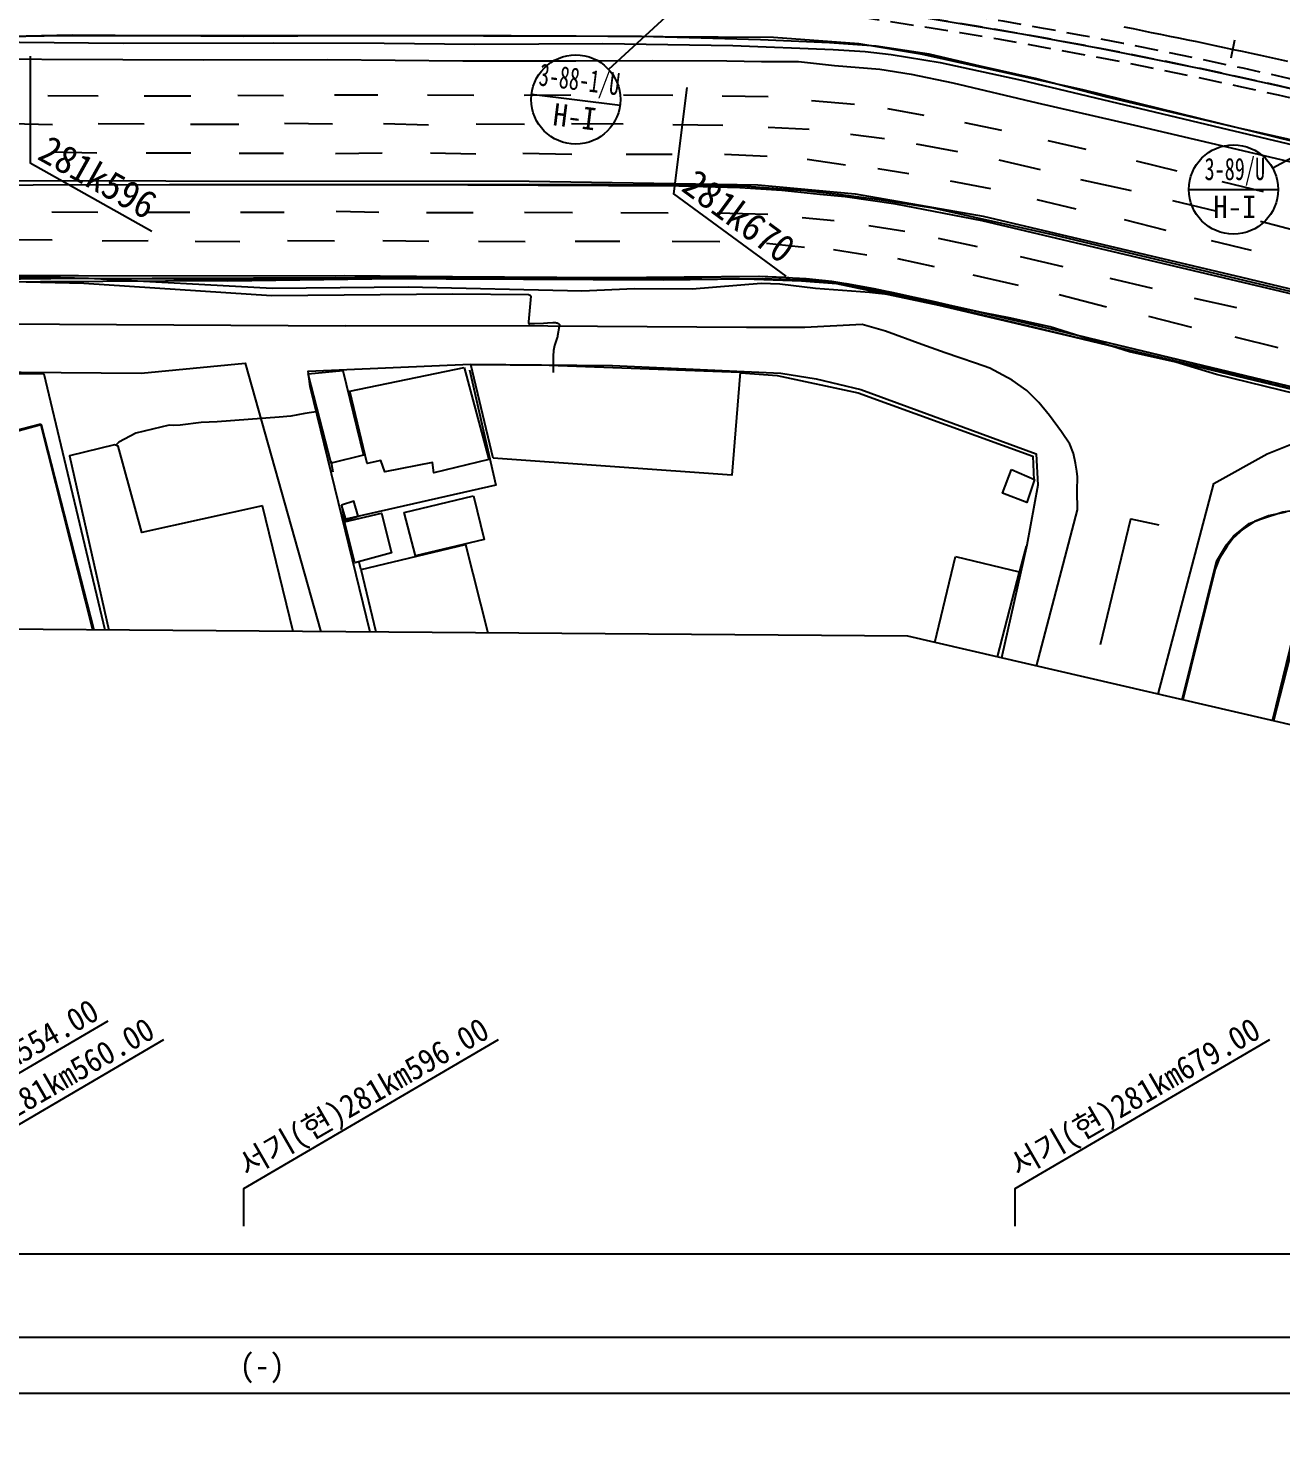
# Model space of a CAD drawing. Header units: millimetres. Extents: x 3302 to 4098, y 1103 to 1809.
# Drawn here: x 3664.5 to 3799.3, y 1341.5 to 1493.7 of the extents above; entities that cross this region are included whole.
import ezdxf
from ezdxf.enums import TextEntityAlignment as Align
from ezdxf.xclip import XClip

# ---------------------------------------------------------------- set-up
doc = ezdxf.new("R2010")
doc.units = ezdxf.units.MM
doc.header["$LTSCALE"] = 10
doc.header["$MEASUREMENT"] = 0
doc.header["$XCLIPFRAME"] = 2
doc.linetypes.add('DASHED', pattern=[0.75, 0.5, -0.25])
doc.linetypes.add('HIDDEN', pattern=[0.375, 0.25, -0.125])
for name, color, linetype in [('TN-CABL', 4, 'Continuous'), ('TT-TABL-LIN1', 4, 'Continuous'), ('TT-TABL-LIN2', 1, 'Continuous'), ('TT-TABL-TEX2', 3, 'Continuous'), ('TZ-BASE', 253, 'Continuous'), ('TZ-CABL', 4, 'Continuous'), ('TZ-LEAL', 1, 'Continuous'), ('TZ-LEAT', 3, 'Continuous')]:
    doc.layers.add(name, color=color, linetype=linetype)
doc.layers.add('TX-PAPR', color=2, linetype='Continuous', plot=False)
doc.styles.get("Standard").update_dxf_attribs({"font": 'GulimChe.ttf'})
doc.styles.add('SYMBTEXT', font='GulimChe.ttf')
doc.linetypes.add('ZIGZAG', pattern='A,0.0001,-0.2,[131,ltypeshp.shx,S=0.2,R=0,X=-0.2,Y=0],-0.4,[131,ltypeshp.shx,S=0.2,R=180,X=0.2,Y=0],-0.2', length=0.8001)

# ---------------------------------------------------------------- blocks, each defined once
blk = doc.blocks.new('JD-DRDHDHDFHDHF')
at = {"layer": 'TZ-BASE'}
blk.add_line((411.62, 56.93), (411.21, 54.98), dxfattribs=at)
at = {"layer": 'TZ-BASE', "linetype": 'DASHED', "ltscale": 5, "flags": 128}
blk.add_lwpolyline([(-9.88, 16.59, -0.172881), (352.19, 89.28), (352.27, 89.26), (353.26, 89.12), (354.25, 88.97), (355.23, 88.83), (356.22, 88.68), (357.21, 88.52), (358.2, 88.37), (359.19, 88.22), (360.18, 88.06), (361.16, 87.9), (362.15, 87.74), (363.14, 87.58), (364.12, 87.42), (365.11, 87.25), (366.1, 87.08), (367.08, 86.92), (368.07, 86.75), (369.05, 86.58), (370.04, 86.4), (371.02, 86.23), (372.01, 86.06), (372.99, 85.88), (373.98, 85.7), (374.96, 85.52), (375.94, 85.34), (376.93, 85.16), (377.91, 84.98), (378.89, 84.79), (379.87, 84.61), (380.86, 84.42), (381.84, 84.23), (382.82, 84.04), (383.8, 83.85), (384.78, 83.66), (385.76, 83.47), (386.75, 83.27), (387.73, 83.08), (388.71, 82.88), (389.69, 82.68), (390.67, 82.48), (391.65, 82.28), (392.63, 82.08), (393.61, 81.88), (394.59, 81.68), (395.56, 81.47), (396.54, 81.27), (397.52, 81.06), (398.5, 80.86), (399.48, 80.65), (400.46, 80.44), (401.43, 80.23), (402.41, 80.02), (403.39, 79.81), (404.37, 79.6), (405.34, 79.39), (406.32, 79.17), (407.3, 78.96), (408.27, 78.74), (409.25, 78.53), (410.23, 78.31), (411.2, 78.1), (412.18, 77.88), (413.16, 77.66), (414.13, 77.44), (415.11, 77.22), (416.08, 77), (417.06, 76.78), (418.03, 76.56), (419.01, 76.34), (419.98, 76.11), (420.96, 75.89), (421.93, 75.67), (422.91, 75.45), (423.88, 75.22), (424.86, 75), (425.83, 74.77), (426.8, 74.55), (427.78, 74.32), (428.75, 74.09), (429.73, 73.87), (430.7, 73.64), (431.68, 73.41), (432.65, 73.19), (433.62, 72.96), (434.6, 72.73), (435.57, 72.5), (436.54, 72.28), (437.52, 72.05), (438.49, 71.82), (439.46, 71.59), (440.44, 71.36), (441.41, 71.13), (442.38, 70.9), (443.36, 70.67), (444.33, 70.44), (445.3, 70.21), (446.28, 69.99), (657.56, 20.22), (658.54, 19.99), (659.51, 19.76), (660.48, 19.53), (661.46, 19.31), (662.43, 19.08), (663.4, 18.85), (664.38, 18.62), (665.35, 18.39), (666.32, 18.16), (667.3, 17.93), (668.27, 17.7), (669.25, 17.47), (670.22, 17.25), (671.19, 17.02), (672.17, 16.79), (673.14, 16.56), (674.11, 16.33), (675.09, 16.11), (676.06, 15.88), (677.03, 15.65), (678.01, 15.42), (678.98, 15.2), (679.96, 14.97), (680.93, 14.74), (681.02, 14.72)], format="xyb", dxfattribs=at)
at = {"layer": 'TZ-BASE'}
for points in [[(-7.1, 11.92, -0.172618), (354.49, 84.32)], [(-7.1, 11.92, -0.172618), (354.49, 84.32)], [(-4.19, 7.03, -0.172343), (356.9, 79.13)], [(359.34, 74.44, 0.172202), (-1.49, 2.5, 0.172202)], [(360.55, 71.85, 0.172064), (-0.03, 0.05, 0.172064)], [(4.12, -6.92, -0.171785), (364.19, 64.57)]]:
    blk.add_lwpolyline(points, format="xyb", dxfattribs=at)
blk.add_lwpolyline([(399.72, 58.37), (400.7, 58.17), (401.68, 57.97), (402.66, 57.77), (403.64, 57.58), (404.62, 57.37), (405.6, 57.17), (406.58, 56.97), (407.56, 56.77), (408.54, 56.56), (409.52, 56.36), (410.5, 56.15), (411.47, 55.94), (412.45, 55.73), (413.43, 55.52), (414.41, 55.31), (415.39, 55.1), (416.36, 54.89), (417.34, 54.68)], dxfattribs=at)
for points, elevation in [([(447.48, 11.71), (409.69, 20.94), (405.31, 22.28), (400.31, 23.38), (391.79, 26.08), (387.37, 27.07), (374.63, 29.54), (372.33, 29.78), (366.52, 30.22), (362.69, 30.69), (360.67, 30.73), (353.27, 30.13), (347.05, 30.19), (341.37, 29.93), (322.69, 30.36), (308.07, 30.21), (288.29, 31.3), (268.6, 31.74)], 42), ([(262.93, 31.37), (287.78, 30.78), (307.98, 29.47), (327.51, 29.63), (335.64, 29.56), (335.84, 29.49), (335.9, 29.4), (335.66, 26.63), (335.66, 26.58), (335.66, 26.48), (335.67, 26.41), (335.71, 26.41), (335.75, 26.42), (335.78, 26.42), (335.83, 26.43), (336.3, 26.45), (337.24, 26.47), (337.69, 26.51), (338.26, 26.56), (338.54, 26.55), (338.64, 26.53), (338.72, 26.5), (338.81, 26.48), (338.84, 26.46), (338.87, 26.44), (338.98, 26.34), (338.98, 26.3), (338.98, 26.24), (338.96, 26.12), (338.76, 25.1), (338.75, 25.02), (338.72, 24.92), (338.45, 24.06), (338.34, 23.55), (338.3, 22.92), (338.28, 21.17)], 39), ([(313.02, 16.96), (311.59, 16.76), (310.05, 16.46), (308.8, 16.35), (302.14, 15.88), (300.43, 15.78), (298.16, 15.51), (297.41, 15.48), (296.99, 15.51), (293.38, 14.63), (291.57, 13.67), (291.52, 13.64), (291.4, 13.54), (291.3, 13.44), (291.21, 13.35)], 39)]:
    blk.add_lwpolyline(points, dxfattribs=dict(at, elevation=elevation))
at = {"layer": 'TZ-BASE', "linetype": 'Continuous', "extrusion": (-0.00164, -0.00623, 0.999979), "elevation": 41.07, "flags": 128}
blk.add_lwpolyline([(389.26, 2.75), (388.55, 0.06)], dxfattribs=at)
at = {"layer": 'TZ-BASE'}
for points in [[(60.66, 12.83, 45.9), (77.69, 19.76, 46.05), (94.39, 26.14, 46.26), (112.45, 32.35, 46.43), (130.26, 37.6, 46.1), (146.78, 41.64, 45.68), (165.06, 44.8, 45.28), (193.38, 49.36, 44.6), (213.75, 52.92, 43.8), (239.36, 55.91, 43.28), (257.75, 56.92, 43.01), (280.85, 56.73, 42.87), (292.04, 56.59, 42.91)], [(600.65, 2.34, 47.37), (590.09, 4.75, 47.37), (571.36, 9.55, 47.01), (550.02, 14.75, 46.47), (528.93, 19.92, 45.99), (513.42, 23.67, 45.63), (501.06, 26.44, 45.37), (481.57, 30.9, 45.06), (454.33, 37.41, 45.19), (428.53, 43.77, 44.73), (411.94, 47.48, 45.06), (397.88, 50.81, 45.14), (390.18, 52.8, 44.91), (384.26, 54.14, 44.89), (378.75, 55.41, 44.99), (373.07, 56.28, 44.96), (368.04, 56.64, 44.91), (360.6, 56.95, 45.01), (347.81, 57.33, 45.01), (333.79, 57.39, 44.83), (316.65, 57.39, 44.83), (305.01, 57.31, 44.91), (286.54, 57.48, 44.91), (271.6, 57.15, 44.78)], [(600.24, 2.18, 46.9), (575.05, 8.46, 46.86), (553.78, 13.73, 46.6), (531.77, 19.03, 46.23), (507.07, 24.97, 45.65), (476.69, 31.98, 45.37), (442.35, 40.4, 45.37), (418.09, 45.98, 45.29), (395.29, 51.58, 45.26), (378.06, 55.38, 45.06), (371.2, 56.54, 45.01), (362, 57.2, 45.14), (344.19, 57.32, 45.28), (317.37, 57.4, 45.1), (285.48, 57.38, 45.19), (271.6, 57.15, 44.78)], [(292.04, 56.59, 42.91), (308.25, 56.64, 42.97), (320.1, 56.61, 42.94), (329.85, 56.51, 42.94), (343.64, 56.57, 42.86), (357.62, 56.34, 42.91), (368.42, 55.93, 42.76), (371.89, 55.7, 42.86), (374.66, 55.39, 42.89), (379.96, 54.54, 42.94), (388.69, 52.61, 42.79), (410.94, 47.31, 42.81), (432.71, 42.15, 42.81), (462.33, 35.33, 42.91), (487.32, 29.24, 43.07), (504.11, 25.3, 43.22), (548.69, 14.6, 44.27), (587.39, 5.07, 45.37), (600.68, 1.81, 46.11), (626.32, -4.38, 47.98), (666.81, -14, 51.23), (673.89, -15.76, 51.94)], [(97.76, 24.83, 46.16), (118.41, 31.68, 46.23), (138.33, 37.71, 45.89), (157.23, 41.58, 45.36), (177.3, 45.09, 44.95), (204.92, 49.53, 44.28), (230.19, 53.31, 43.53), (246.15, 54.58, 43.46), (265.76, 54.95, 42.93), (300.72, 54.81, 42.71)], [(300.72, 54.81, 42.71), (314, 54.86, 42.79), (328.56, 54.72, 42.74), (340.72, 54.71, 42.74), (348.95, 54.74, 42.71), (357, 54.69, 42.79), (360.7, 54.64, 42.79), (364.7, 54.63, 42.79), (368.59, 54.22, 42.81), (373.44, 53.8, 42.81), (376.83, 53.27, 42.79), (381.3, 52.35, 42.81), (390.38, 50.2, 42.74), (400.86, 47.79, 42.53), (417.22, 43.94, 42.68), (434.32, 39.97, 42.66), (462.12, 33.17, 42.84), (487.36, 27.17, 42.91), (528.25, 17.42, 43.71), (578.11, 5.38, 45.17), (609.44, -2.16, 46.86), (632.84, -7.92, 48.44), (662.54, -15, 50.65), (673.42, -17.77, 51.75)], [(289.34, 50.92, 42.7), (283.92, 50.93, 42.7)], [(299.31, 50.92, 42.7), (294.28, 50.91, 42.7)], [(309.27, 50.95, 42.7), (304.36, 50.96, 42.7)], [(314.78, 51.04, 42.5), (319.42, 51.04, 42.48)], [(324.76, 51.05, 42.48), (329.76, 51.01, 42.4)], [(335.16, 51.01, 42.43), (340.19, 51.04, 42.43)], [(345.85, 51.03, 42.43), (351.19, 51, 42.43)], [(356.49, 50.95, 42.43), (361.42, 50.87, 42.43)], [(366.11, 50.45, 42.43), (370.71, 50.05, 42.43)], [(374.28, 49.57, 42.43), (378.19, 48.87, 42.43)], [(284.43, 47.83, 42.76), (279.9, 47.93, 42.76)], [(294.29, 47.9, 42.73), (289.32, 47.91, 42.76)], [(304.48, 47.87, 42.71), (299.27, 47.87, 42.73)], [(314.56, 47.89, 42.71), (309.37, 47.97, 42.71)], [(324.88, 47.79, 42.71), (320.03, 47.91, 42.71)], [(335.21, 47.87, 42.67), (330.01, 47.9, 42.71)], [(345.82, 47.89, 42.66), (340.27, 47.92, 42.66)], [(356.57, 47.73, 42.66), (351.17, 47.83, 42.66)], [(365.86, 47.32, 42.6), (361.45, 47.52, 42.65)], [(382.56, 48.06, 42.33), (386.54, 47.24, 42.33)], [(373.97, 46.32, 42.55), (370.28, 46.78, 42.55)], [(381.85, 44.92, 42.55), (377.39, 45.74, 42.55)], [(391.53, 46.15, 42.38), (395.61, 45.2, 42.38)], [(284.35, 44.9, 42.79), (289.19, 44.8, 42.72)], [(294.49, 44.8, 42.72), (299.31, 44.8, 42.72)], [(304.51, 44.78, 42.71), (309.27, 44.78, 42.71)], [(314.89, 44.73, 42.64), (319.88, 44.8, 42.64)], [(325.09, 44.79, 42.64), (329.97, 44.69, 42.63)], [(335.04, 44.76, 42.61), (340.32, 44.67, 42.61)], [(346.16, 44.67, 42.61), (351.09, 44.67, 42.61)], [(356.73, 44.67, 42.61), (361.31, 44.46, 42.61)], [(365.63, 44.12, 42.58), (369.75, 43.53, 42.57)], [(373.23, 43.13, 42.51), (376.59, 42.58, 42.49)], [(390.73, 42.98, 42.55), (386.29, 44, 42.55)], [(401.03, 43.95, 42.38), (405.4, 42.87, 42.25)], [(101.69, 12.35, 46.02), (108.82, 15.03, 46.07), (129.27, 21.39, 45.85), (149.95, 26.83, 45.29), (169.51, 30.81, 44.96), (193.51, 34.92, 44.37), (222.6, 39.11, 43.81), (244.72, 41.34, 43.14), (265.53, 41.82, 42.91), (296.6, 41.79, 42.68), (335.7, 41.77, 42.54), (360.31, 41.37, 42.52), (370.8, 40.4, 42.52), (384.56, 37.99, 42.34), (412.36, 31.44, 42.34), (490.69, 12.69, 42.79), (521.31, 4.69, 43.44), (540.81, -0.53, 43.9), (561.4, -5.8, 44.28), (562.01, -6.01, 44.28), (562.5, -6.42, 44.28)], [(419.93, 29.09, 42.58), (384.47, 37.48, 42.66), (375.19, 39.3, 42.62), (369.72, 40.08, 42.62), (366.99, 40.33, 42.62), (362.91, 40.77, 42.62), (358.38, 41.04, 42.65), (351.82, 41.22, 42.71), (321.54, 41.35, 42.77), (282.34, 41.31, 42.94), (249.51, 41.03, 43.24), (237.39, 40.18, 43.46), (225.75, 38.96, 43.77), (211.26, 37.04, 44.2), (192.79, 34.19, 44.31), (176.18, 31.44, 44.59), (155.37, 27.51, 45.03), (140.08, 23.84, 45.51), (127.31, 20.32, 45.66), (113.14, 15.97, 45.98), (103.21, 12.3, 46.08), (102.09, 11.87, 46.07)], [(297.06, 41.43, 42.68), (325.38, 41.4, 42.71), (344.57, 41.39, 42.74), (353.06, 41.37, 42.74), (359.14, 41.23, 42.74), (365.33, 40.77, 42.76), (369, 40.37, 42.76), (373.39, 39.8, 42.71), (379.17, 38.89, 42.68), (392.17, 35.97, 42.61), (413.53, 30.88, 42.61), (457.04, 20.57, 42.81), (497.77, 10.75, 43.07)], [(381.01, 41.8, 42.4), (385.35, 40.97, 42.4)], [(400.52, 40.71, 42.55), (395.09, 41.91, 42.55)], [(410.26, 41.71, 42.25), (414.72, 40.66, 42.25)], [(390.33, 39.78, 42.4), (394.56, 38.77, 42.4)], [(409.76, 38.49, 42.57), (404.98, 39.63, 42.56)], [(289.3, 38.37, 42.75), (284.33, 38.44, 42.79)], [(299.21, 38.39, 42.68), (294.6, 38.39, 42.75)], [(309.34, 38.38, 42.66), (304.66, 38.39, 42.67)], [(319.53, 38.37, 42.65), (314.94, 38.48, 42.66)], [(329.69, 38.36, 42.65), (324.67, 38.35, 42.65)], [(340.38, 38.36, 42.63), (335.2, 38.39, 42.65)], [(350.66, 38.33, 42.63), (345.58, 38.35, 42.63)], [(361.4, 38.17, 42.63), (355.94, 38.32, 42.63)], [(368.53, 37.49, 42.5), (365.11, 37.8, 42.63)], [(376.13, 36.33, 42.51), (372.26, 36.95, 42.5)], [(399.76, 37.62, 42.4), (404.23, 36.49, 42.4)], [(418.8, 36.27, 42.6), (414.41, 37.41, 42.57)], [(279.73, 35.49, 42.69), (284.38, 35.44, 42.69)], [(289.75, 35.34, 42.59), (294.73, 35.36, 42.59)], [(299.78, 35.32, 42.59), (304.58, 35.27, 42.59)], [(309.72, 35.36, 42.59), (314.78, 35.34, 42.57)], [(319.95, 35.36, 42.54), (324.9, 35.32, 42.53)], [(330.26, 35.3, 42.47), (335.29, 35.27, 42.47)], [(340.65, 35.32, 42.47), (345.47, 35.3, 42.46)], [(351.1, 35.32, 42.47), (356.22, 35.26, 42.47)], [(361.25, 35.07, 42.47), (365.36, 34.65, 42.47)], [(383.95, 34.69, 42.51), (379.76, 35.59, 42.51)], [(409.1, 35.36, 42.4), (413.43, 34.33, 42.39)], [(368.45, 34.39, 42.47), (372.06, 33.84, 42.47)], [(393.17, 32.55, 42.4), (388.6, 33.6, 42.51)], [(375.34, 33.42, 42.47), (379.29, 32.57, 42.44)], [(235.32, 29.14, 38.88), (222.96, 27.74, 40.7), (210.33, 26.3, 42.07), (198.05, 24.42, 43.23), (186.87, 22.73, 44.34), (186.1, 23.14, 44.34), (186.16, 23.43, 44.34), (187.38, 24, 44.34), (205.78, 26.6, 44.01), (229.57, 29.55, 43.37), (243.78, 30.91, 43.13), (260.98, 31.59, 42.79), (287.2, 31.61, 42.54), (314.83, 31.57, 42.4), (315.82, 31.6, 42.48)], [(316.94, 31.37, 45.04), (284.25, 31.24, 42.06), (258.23, 30.98, 42.49), (244.3, 31, 40.54), (244.32, 30.93, 38.3)], [(244.32, 30.93, 38.3), (274.5, 31.4, 38.52), (308.96, 31.17, 38.51), (316.08, 31.25, 38.62), (316.49, 31.28, 42.45)], [(303.3, 31.02, 38.61), (256.24, 30.78, 38.84), (244.45, 30.94, 38.53)], [(303.3, 31.02, 38.61), (321.37, 31.27, 38.64), (327.59, 31.25, 38.82), (350.14, 31.14, 39.13), (358.9, 31.26, 38.95), (363, 31.11, 38.92), (365.01, 31.04, 38.9), (368.78, 30.76, 38.9), (379.8, 28.42, 39.54), (393.53, 25.2, 39.61), (435.42, 15.15, 40.64), (469.77, 6.98, 41.89), (480.22, 4.5, 42.34), (480.65, 4.39, 42.45), (480.6, 4.61, 42.86)], [(315.82, 31.6, 42.48), (327.45, 31.51, 42.56), (344.3, 31.41, 42.68), (360.46, 31.53, 42.4), (363.24, 31.42, 42.53), (366.18, 31.16, 42.53), (369.84, 30.76, 42.48), (372.81, 30.2, 42.45), (379.14, 28.84, 42.15), (393.25, 25.56, 42.35), (409.49, 21.59, 42.58), (440.74, 14.18, 42.5), (480.6, 4.61, 42.86)], [(316.49, 31.28, 42.45), (347.36, 31.19, 42.45), (360.82, 31.28, 42.5), (366.81, 31.07, 42.5), (370.99, 30.39, 42.45), (376.34, 29.27, 42.33), (383.15, 27.71, 42.15), (409.14, 21.5, 42.35), (447.75, 12.26, 42.25), (480.84, 4.41, 42.63)], [(480.51, 4.58, 45.22), (412.8, 20.82, 45.3), (384.58, 27.6, 45.3), (374.94, 29.75, 45.17), (370.87, 30.54, 45.06), (368.3, 30.95, 45.14), (365.53, 31.26, 45.17), (360.4, 31.51, 45.14), (352.27, 31.36, 44.99), (316.94, 31.37, 45.04)], [(383.45, 31.68, 42.43), (388.33, 30.55, 42.41)], [(402.8, 30.2, 42.4), (398.25, 31.3, 42.4)], [(392.75, 29.58, 42.41), (397.85, 28.24, 42.37)], [(411.88, 28.14, 42.52), (407.31, 29.12, 42.4)], [(267.21, -54.46, 39.17), (250.9, 9.45, 38.94), (250.84, 12.07, 38.94), (251.35, 14.25, 38.94), (252.56, 17.01, 38.94), (253.87, 18.95, 38.94), (255.82, 20.97, 38.94), (258.98, 23.29, 38.94), (262.04, 25.41, 38.94), (263.5, 26.2, 38.94), (272.85, 26.45, 38.94), (315.92, 26.19, 38.79)], [(385.92, -27.17, 40.38), (394.73, 6.39, 40.05), (394.69, 8.43, 40.15), (394.73, 9.96, 40.18), (394.66, 10.55, 40.23), (394.51, 11.41, 40.23), (394.29, 12.46, 40.18), (393.91, 13.45, 40.15), (393, 14.8, 40), (391.72, 16.54, 40), (390.58, 17.93, 40.1), (389.26, 19.22, 39.92), (387.71, 20.36, 39.87), (386.69, 20.9, 39.79), (385.28, 21.65, 39.66), (383.76, 22.18, 39.56), (382.06, 22.74, 39.36), (380.48, 23.29, 39.3), (377.96, 24.19, 39.33), (374.07, 25.63, 39.33), (371.55, 26.33, 39.33), (365.37, 26.03, 39.25), (359.12, 26.01, 39.3), (337.71, 26.17, 39.15), (315.92, 26.19, 38.79)], [(402.36, 27.22, 42.35), (406.99, 26.04, 42.35)], [(411.65, 25, 42.35), (416.28, 23.86, 42.35)], [(254.55, 7.35, 39.05), (253.93, 9.9, 39.05), (253.97, 12.38, 39.05), (254.27, 13.99, 39.05), (255.28, 15.88, 39.05), (256.17, 16.96, 39.05), (257.8, 18.67, 39.05), (259.72, 20.08, 39.05), (261.89, 21.04, 39.05), (263.8, 21.35, 39.05), (293.97, 21.11, 39.05), (305.15, 22.18, 38.93), (321.11, -34.56, 39.7), (326.99, -57.15, 39.78)], [(312.13, 19.68, 39.06), (311.92, 21.32, 38.99), (329.39, 22.08, 38.61), (344.69, 21.93, 38.42), (362.8, 21.11, 39.53), (366.61, 20.48, 39.53), (371.41, 19.35, 39.38), (390.28, 12.42, 39.69), (390.45, 9.04, 39.76), (389.28, 2.58, 40.03), (382.06, -29.63, 40.53), (355.77, -36.64, 40.65)], [(311.95, 21.04, 42.21), (315.67, 21.4, 42.29), (317.88, 12.28, 42.29), (314.4, 11.41, 42.29), (311.95, 21.04, 42.21)], [(328.73, 21.71, 44.1), (331.39, 11.81, 44.1), (325.44, 10.38, 44.11), (325.32, 11.47, 44.11), (320.17, 10.47, 44.11), (319.74, 11.72, 44.11), (318.27, 11.38, 44.11), (316.4, 19.18, 44.11), (328.73, 21.71, 44.1)], [(331.09, -57.55, 40.07), (312.13, 19.68, 39.06)], [(307.02, 6.83, 42.96), (294.02, 3.94, 44.77), (291.49, 13.24, 42.24), (291.09, 13.38, 42.24), (286.24, 12.19, 42.24), (292.96, -17.41, 43.13), (288.36, -18.59, 41.86), (291.1, -29.44, 41.83), (295.65, -28.13, 43.02), (297.14, -33.87, 43.02), (315.86, -29.26, 43.19), (307.02, 6.83, 42.96)], [(398.64, -31.35, 40.44), (409.4, 9.24, 40.12), (415.15, 12.42, 40.21), (417.99, 13.58, 40.21), (418.68, 13.65, 40.21), (419.34, 13.49, 40.23), (436.95, 9.73, 40.66)], [(387.62, 10.73, 42.25), (390.08, 9.65, 42.25), (389.26, 7.19, 42.27), (386.66, 8.18, 42.33), (387.62, 10.73, 42.25)], [(329.73, 7.9, 41.7), (330.88, 3.21, 41.7), (323.48, 1.43, 41.88), (322.27, 6.09, 41.75), (329.73, 7.9, 41.7)], [(398.17, -45.67, 40.84), (409.69, 0.84, 40.33), (410.77, 2.64, 40.28), (411.52, 3.55, 40.28), (413.21, 4.93, 40.25), (414.43, 5.39, 40.23), (416.81, 6.17, 40.12), (425.05, 7.33, 40.64), (512.83, -13.19, 43.73), (510.16, -24.3, 48.39)], [(417.16, 6.14, 52), (415.27, 5.75, 51.98), (413.76, 5.15, 52.03), (412.54, 4.33, 52.03), (411.45, 3.3, 52), (410.82, 2.5, 51.98), (410.02, 1.19, 51.98), (409.55, 0.02, 51.98), (406.01, -14.2, 53.92), (415.6, -16.66, 52.13), (415.6, -16.66, 52.13), (418.72, -3.97, 52.13)], [(315.86, 5.1, 42.5), (319.83, 6.02, 42.5), (320.91, 1.76, 42.5), (316.94, 0.7, 42.5), (315.86, 5.1, 42.5)], [(397.21, -8.09, 40.15), (400.45, 5.42, 40.05), (403.49, 4.78, 40.05)], [(317.62, -0.03, 42.67), (328.87, 2.66, 42.84), (333.97, -17.46, 42.72), (322.59, -20.46, 42.71), (317.62, -0.03, 42.67)]]:
    blk.add_polyline3d(points, dxfattribs=at)
at = {"layer": 'TZ-BASE', "linetype": 'Continuous'}
for points in [[(329.3, 21.46, 38.96), (332.13, 9.06, 42.28), (315.97, 5.38, 41.63), (315.51, 6.93, 41.63)], [(254.03, 9.86, 40.51), (254.05, 12.18, 40.57), (254.55, 14.26, 40.57), (255.53, 15.89, 40.52), (256.59, 17.3, 40.5), (258.34, 18.97, 40.5), (260.65, 20.35, 40.41), (263.22, 21.1, 40.41), (265.63, 21.15, 40.41), (283.49, 21.04, 40.67), (292.5, -16.9, 41.13), (262.67, -25.26, 39.99), (256.56, -1.08, 39.62)], [(358.5, 21.14, 41.24), (362.4, 20.85, 41.24), (371.13, 18.98, 41.28), (389.92, 12.17, 41.21), (390.03, 9.6, 41.21)], [(283.16, 15.62, 45.73), (263.19, 10.43, 45.73), (271.84, -21.53, 50.27), (291.27, -16.49, 47.78), (283.16, 15.62, 45.73)], [(314.63, 10.43, 41.57), (314.42, 11.63, 41.57)], [(316.01, 5.17, 41.81), (315.97, 5.38, 41.63)], [(317.61, 0, 42.06), (317.42, 0.77, 42.06)], [(415.74, -16.67, 45.07), (418.56, -17.46, 45.07), (419.09, -15.29, 45.05), (421.84, -4.89, 45.05), (418.92, -4.14, 45.05), (415.74, -16.67, 45.07)]]:
    blk.add_polyline3d(points, dxfattribs=at)
at = {"layer": 'TZ-BASE'}
for points in [[(331.83, 11.97, 42.78), (329.45, 22.02, 42.98), (337.85, 21.96, 42.62), (358.42, 21.22, 42.48), (357.54, 10.11, 42.55)], [(263.27, 10.15, 45.82), (283.2, 15.56, 45.74), (291.49, -16.7, 47.57), (271.87, -21.88, 49.96)], [(381.58, 1.36, 43.86), (388.46, -0.28, 43.86), (384.65, -14.94, 44.17), (378.07, -13.28, 43.78), (381.58, 1.36, 43.86)]]:
    blk.add_polyline3d(points, close=True, dxfattribs=at)
at = {"layer": 'TZ-BASE', "linetype": 'Continuous'}
blk.add_polyline3d([(315.53, 6.88, 41.7), (315.84, 5.24, 41.67), (317.32, 5.73, 41.65), (316.83, 7.31, 41.63)], close=True, dxfattribs=at)
at = {"layer": 'TZ-BASE'}
blk.add_arc((282.68, -475.04), 550, 81.7347, 120.7558, dxfattribs=at)
blk = doc.blocks.new('TTTW101-2')
blk.add_line((-6, 0), (6, 0))
blk.add_circle((0, 0), 6)
at = {"style": 'SYMBTEXT'}
for tag, p in [('TTTW_TITLE_1', (0.17, 2.77)), ('TTTW_TITLE_2', (0.17, -2.31))]:
    blk.add_attdef(tag, text='', height=3, dxfattribs=at).set_placement(p, align=Align.MIDDLE_CENTER)
blk = doc.blocks.new('JD-GHKGGDT5')
at = {"layer": 'TZ-BASE', "flags": 128}
for points in [[(391.21, -4.56), (383.32, -11.79)], [(464.2, -17.32), (454.79, -22.42)]]:
    blk.add_lwpolyline(points, dxfattribs=at)
at = {"layer": 'TZ-BASE'}
ref = blk.add_blockref('TTTW101-2', (379.79, -15.03), dxfattribs=dict(at, xscale=0.7999999999514248, yscale=0.7999999999514248, zscale=0.7999999999514248, rotation=352.8976195546578))
ref.add_attrib('TTTW_TITLE_1', '3-88-1/U', dxfattribs={"layer": '0', "height": 2.4, "rotation": 352.8976, "style": 'SYMBTEXT', "width": 0.7}).set_placement((380.19, -12.85), align=Align.MIDDLE_CENTER)
ref.add_attrib('TTTW_TITLE_2', 'H-I', dxfattribs={"layer": '0', "height": 2.4, "rotation": 352.8976, "style": 'SYMBTEXT'}).set_placement((379.69, -16.88), align=Align.MIDDLE_CENTER)
ref = blk.add_blockref('TTTW101-2', (450.57, -24.71), dxfattribs=dict(at, xscale=0.7999999999498015, yscale=0.7999999999498015, zscale=0.7999999999498015, rotation=359.9999999986647))
ref.add_attrib('TTTW_TITLE_1', '3-89/U', dxfattribs={"layer": '0', "height": 2.4, "style": 'SYMBTEXT', "width": 0.7}).set_placement((450.71, -22.5), align=Align.MIDDLE_CENTER)
ref.add_attrib('TTTW_TITLE_2', 'H-I', dxfattribs={"layer": '0', "height": 2.4, "style": 'SYMBTEXT'}).set_placement((450.71, -26.56), align=Align.MIDDLE_CENTER)
blk = doc.blocks.new('JD-GHK')
at = {"layer": 'TZ-BASE', "flags": 128}
for points in [[(-35.67, 33.49), (-35.67, 21.99), (-22.57, 14.66)], [(34.99, 30.09), (33.57, 18.68), (45.66, 9.79)]]:
    blk.add_lwpolyline(points, dxfattribs=at)
at = {"layer": 'TZ-BASE'}
for s, rotation, p in [('281k596', 330.7613, (-35.03, 22.47)), ('281k670', 323.6589, (34.27, 19.09))]:
    blk.add_text(s, height=3, rotation=rotation, dxfattribs=at).set_placement(p)
blk = doc.blocks.new('JD-경부고속하선표_190503')
at = {"layer": 'TT-TABL-LIN1'}
blk.add_lwpolyline([(2, 114), (785.58, 114), (785.58, 39), (2, 39)], close=True, dxfattribs=at)
at = {"layer": 'TT-TABL-LIN2'}
for points in [[(785.58, 105), (9.33, 105)], [(785.58, 99), (9.33, 99)]]:
    blk.add_lwpolyline(points, dxfattribs=at)

msp = doc.modelspace()

# ---------------------------------------------------------------- linework, layer by layer
at = {"layer": 'TN-CABL', "linetype": 'ZIGZAG', "ltscale": 0.5}
msp.add_lwpolyline([(3739.18, 1497.94, -0.029162), (3807.61, 1485.57, -0.029162)], format="xyb", dxfattribs=at)
at = {"layer": 'TX-PAPR'}
msp.add_lwpolyline([(3343.64, 1501.11), (3555.94, 1579.93), (3776.9, 1578.2), (4077.37, 1508.63), (4043.21, 1362.57), (3759.18, 1428.33), (3582.32, 1429.72), (3421.7, 1370.09), (3343.64, 1501.11)], dxfattribs=at)
at = {"layer": 'TZ-CABL', "linetype": 'HIDDEN'}
for points in [[(3739.09, 1498.96, -0.029339), (3808.05, 1486.49, -0.029339)], [(3739.18, 1497.94, -0.029162), (3807.61, 1485.57, -0.029162)], [(3738.85, 1496.97, -0.029335), (3807.57, 1484.55, -0.029335)]]:
    msp.add_lwpolyline(points, format="xyb", dxfattribs=at)
at = {"layer": 'TZ-LEAL'}
for points in [[(3673.07, 1386.9), (3645.68, 1370.87), (3645.68, 1364.87)], [(3679.07, 1384.9), (3651.68, 1368.87), (3651.68, 1364.87)], [(3715.07, 1384.9), (3687.68, 1368.87), (3687.68, 1364.87)], [(3798.07, 1384.9), (3770.68, 1368.87), (3770.68, 1364.87)]]:
    msp.add_lwpolyline(points, dxfattribs=at)

# ---------------------------------------------------------------- block references
at = {"layer": 'TT-TABL-LIN2'}
msp.add_blockref('JD-경부고속하선표_190503', (3306.11, 1247.87), dxfattribs=at)
at = {"layer": 'TZ-BASE'}
ref = msp.add_blockref('JD-DRDHDHDFHDHF', (3382.7, 1435.54), dxfattribs=at)
XClip(ref).set_block_clipping_path([(-39.0635841629, 65.5650149224), (173.2422440226, 144.3902753607), (394.1932433548, 142.6534344017), (694.6667461647, 73.0834723739), (660.5091346288, -72.9759921391), (376.4732620776, -7.2119075089), (199.6187412431, -5.8216980213), (38.9991202899, -65.4568176095)])
for name, p in [('JD-GHK', (3700.38, 1457.27)), ('JD-GHKGGDT5', (3343.64, 1501.11))]:
    msp.add_blockref(name, p, dxfattribs=at)

# ---------------------------------------------------------------- texts
at = {"layer": 'TT-TABL-TEX2'}
msp.add_text('(-)', height=2.5, dxfattribs=at).set_placement((3689.68, 1349.87), align=Align.MIDDLE_CENTER)
at = {"layer": 'TZ-LEAT'}
for s, p in [('서기(현)281km554.00', (3659.18, 1379.66)), ('서기(현)281km560.00', (3665.18, 1377.66)), ('서기(현)281km596.00', (3701.18, 1377.66)), ('서기(현)281km679.00', (3784.18, 1377.66))]:
    msp.add_text(s, height=2.5, rotation=30, dxfattribs=at).set_placement(p, align=Align.CENTER)

doc.saveas('drawing.dxf')
